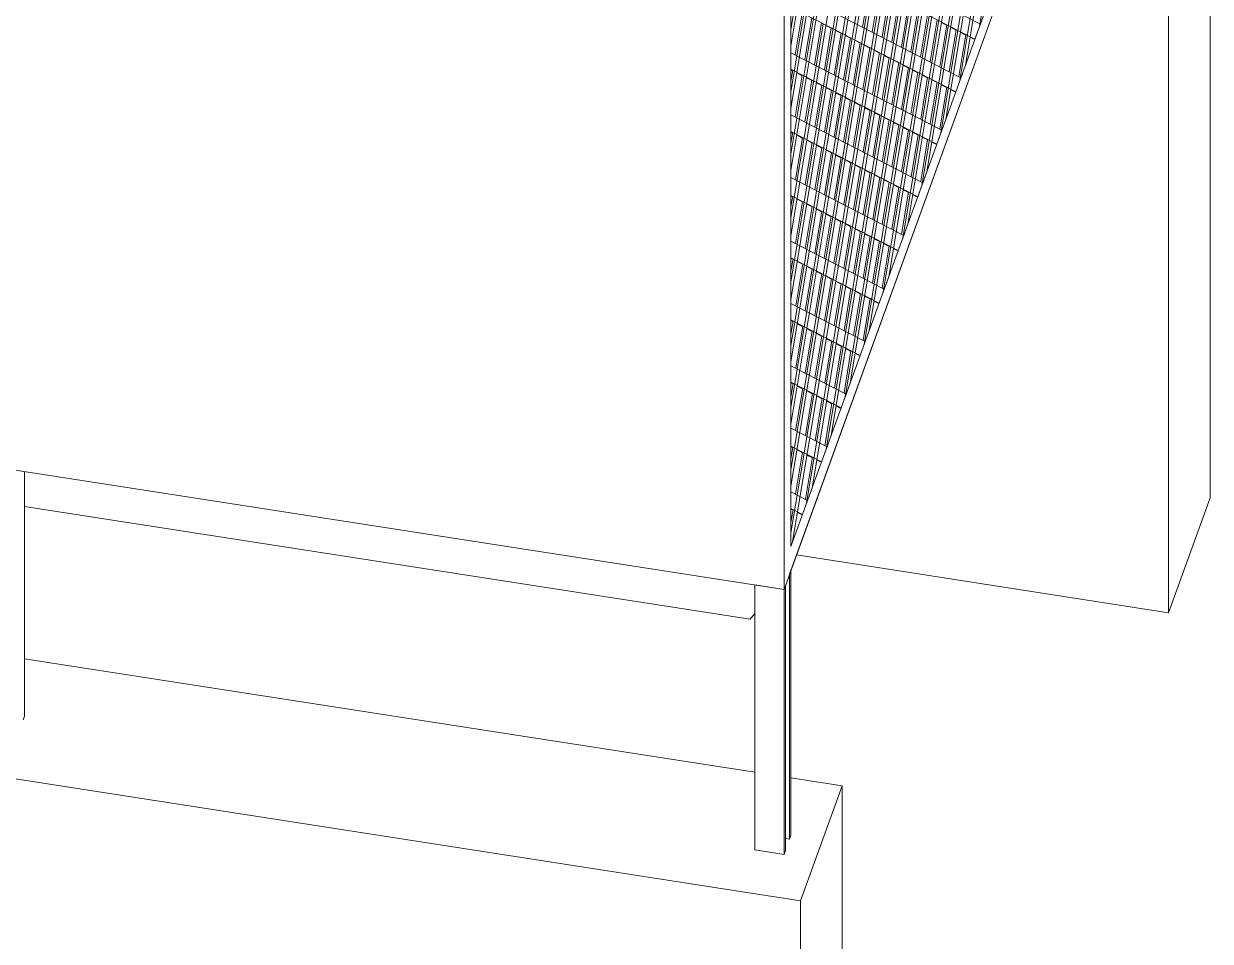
# Model space of a CAD drawing. Header units: metres. Extents: x 63 to 378, y -27 to 78.
# Drawn here: x 195.067 to 197.04, y 70.718 to 72.244 of the extents above; entities that cross this region are included whole.
import ezdxf

# ---------------------------------------------------------------- set-up
doc = ezdxf.new("R2010")
doc.units = ezdxf.units.M
doc.layers.add('A-FLOR', color=7, linetype='Continuous', lineweight=9)
doc.layers.add('M-EQPM', color=7, linetype='Continuous', lineweight=18)

# ---------------------------------------------------------------- blocks, each defined once
blk = doc.blocks.new('C_S_L_Torre - Baltimore CPSC-0817-08L - C_S_L_Torre - Baltimore CPSC-0817-08L-2352271-3D TORRE')
at = {"layer": 'M-EQPM'}
for p, q in [((16.4441, 71.8916), (17.0399, 75.4849)), ((17.04, 75.4087), (16.4441, 71.815)), ((16.4441, 71.9999), (17.0068, 75.3936)), ((17.04, 75.303), (16.4506, 71.7482)), ((16.4441, 71.6817), (17.04, 75.2754)), ((16.4441, 72.2071), (16.9435, 75.2189)), ((17.04, 75.1994), (16.4441, 71.6057)), ((16.9351, 75.1957), (16.4441, 72.2346)), ((17.04, 75.0958), (16.4441, 71.5021)), ((16.4441, 71.4746), (17.04, 75.0682)), ((16.9466, 75.0581), (16.4441, 72.0275)), ((17.04, 74.9904), (16.4441, 71.3967)), ((17.04, 74.8833), (16.4702, 71.4468)), ((16.4792, 71.4719), (17.04, 74.8536)), ((17.04, 74.7776), (16.5025, 71.536)), ((16.5109, 71.5592), (17.04, 74.75)), ((16.5426, 71.6465), (17.04, 74.6465)), ((17.04, 74.5704), (16.5658, 71.7106)), ((16.5742, 71.7338), (17.04, 74.5429)), ((17.04, 74.4663), (16.5976, 71.7984)), ((16.6067, 71.8235), (17.04, 74.4366)), ((17.04, 74.3605), (16.6299, 71.8875)), ((16.6384, 71.9108), (17.04, 74.333)), ((17.04, 74.257), (16.6616, 71.9749)), ((16.4468, 71.3822), (16.919, 74.2304)), ((16.67, 71.9981), (17.04, 74.2294)), ((16.4441, 71.5781), (16.8702, 74.1476)), ((16.7017, 72.0854), (17.0299, 74.0648)), ((17.04, 74.0492), (16.7251, 72.15)), ((16.7342, 72.175), (17.04, 74.0195)), ((16.4441, 72.1035), (16.7419, 73.8993)), ((16.4326, 71.3032), (16.4326, 73.8631)), ((16.4441, 71.3749), (16.4441, 73.8413)), ((16.8498, 73.5268), (16.5341, 71.6233)), ((17.0562, 73.0234), (16.4326, 71.3032)), ((17.04, 73.0187), (16.4441, 71.3749)), ((16.4441, 71.335), (17.0446, 72.9915)), ((16.4441, 71.7853), (16.6299, 72.906)), ((16.8332, 72.906), (16.6932, 72.0622)), ((16.5451, 72.7404), (16.4441, 72.1311)), ((16.7856, 72.4093), (16.7574, 72.2391)), ((16.759, 72.2437), (16.4441, 72.4054)), ((16.4441, 72.3757), (16.7499, 72.2186)), ((16.5632, 72.2385), (16.5748, 72.3086)), ((16.7267, 72.1545), (16.4441, 72.2997)), ((16.5793, 72.2302), (16.591, 72.3003)), ((16.5957, 72.2218), (16.6073, 72.2919)), ((16.4441, 72.2721), (16.7183, 72.1313)), ((16.6119, 72.2135), (16.6235, 72.2836)), ((16.6277, 72.2054), (16.6393, 72.2755)), ((16.4513, 72.1924), (16.4629, 72.2625)), ((16.4671, 72.1843), (16.4787, 72.2544)), ((16.6435, 72.1973), (16.6551, 72.2673)), ((16.6594, 72.1891), (16.671, 72.2591)), ((16.6756, 72.1808), (16.6872, 72.2508)), ((16.7574, 72.2391), (16.7658, 72.2624)), ((16.4975, 72.2438), (16.4441, 71.922)), ((16.4441, 72.2346), (16.4441, 72.2071)), ((16.4832, 72.176), (16.4949, 72.2461)), ((16.4996, 72.1676), (16.5112, 72.2377)), ((16.511, 72.2367), (16.5021, 72.2413)), ((16.5157, 72.1593), (16.5274, 72.2294)), ((16.5272, 72.2284), (16.5183, 72.233)), ((16.6914, 72.1727), (16.703, 72.2427)), ((16.7029, 72.2418), (16.694, 72.2463)), ((16.7072, 72.1645), (16.7188, 72.2346)), ((16.7187, 72.2336), (16.7098, 72.2382)), ((16.7346, 72.2254), (16.7256, 72.2301)), ((16.7499, 72.2186), (16.759, 72.2437)), ((16.5316, 72.1512), (16.5432, 72.2212)), ((16.543, 72.2203), (16.5342, 72.2248)), ((16.5474, 72.1431), (16.559, 72.2131)), ((16.5589, 72.2122), (16.55, 72.2167)), ((16.7231, 72.1563), (16.7348, 72.2264)), ((16.747, 72.2191), (16.7418, 72.2218)), ((16.747, 72.2191), (16.7499, 72.2186)), ((16.4441, 72.1961), (16.4441, 72.1686)), ((16.6951, 72.0672), (16.4441, 72.1961)), ((16.5635, 72.1348), (16.5751, 72.2048)), ((16.575, 72.2039), (16.5658, 72.2086)), ((16.5799, 72.1264), (16.5915, 72.1964)), ((16.5913, 72.1955), (16.5824, 72.2001)), ((16.6064, 72.1877), (16.5986, 72.1917)), ((16.596, 72.1181), (16.6076, 72.1881)), ((16.6119, 72.1099), (16.6235, 72.18)), ((16.6233, 72.179), (16.6144, 72.1836)), ((16.6277, 72.1018), (16.6393, 72.1719)), ((16.6391, 72.1709), (16.6303, 72.1755)), ((16.7251, 72.15), (16.7342, 72.175)), ((16.4441, 72.1686), (16.6866, 72.044)), ((16.4469, 72.1661), (16.4441, 72.1675)), ((16.4441, 72.149), (16.4471, 72.167)), ((16.4513, 72.0888), (16.4629, 72.1589)), ((16.4628, 72.1579), (16.4539, 72.1625)), ((16.4674, 72.0806), (16.479, 72.1506)), ((16.4789, 72.1497), (16.4697, 72.1544)), ((16.6436, 72.0936), (16.6552, 72.1637)), ((16.6551, 72.1627), (16.6461, 72.1673)), ((16.6598, 72.0853), (16.6714, 72.1554)), ((16.6712, 72.1544), (16.6623, 72.159)), ((16.687, 72.1463), (16.6782, 72.1509)), ((16.7183, 72.1313), (16.7267, 72.1545)), ((16.4441, 72.1311), (16.4441, 72.1035)), ((16.4838, 72.0722), (16.4954, 72.1422)), ((16.4952, 72.1413), (16.4863, 72.1459)), ((16.4999, 72.0639), (16.5115, 72.1339)), ((16.5114, 72.133), (16.5025, 72.1375)), ((16.6758, 72.0782), (16.6872, 72.1473)), ((16.6914, 72.0691), (16.703, 72.1391)), ((16.7029, 72.1382), (16.694, 72.1427)), ((16.7154, 72.1317), (16.7098, 72.1346)), ((16.7154, 72.1317), (16.7183, 72.1313)), ((16.5157, 72.0557), (16.5274, 72.1258)), ((16.5272, 72.1248), (16.5183, 72.1294)), ((16.5316, 72.0476), (16.5432, 72.1177)), ((16.543, 72.1167), (16.5342, 72.1213)), ((16.5591, 72.1084), (16.55, 72.1131)), ((16.4326, 71.3032), (11.2759, 72.1048)), ((16.4441, 72.0925), (16.4441, 72.065)), ((16.6634, 71.9799), (16.4441, 72.0925)), ((16.5477, 72.0393), (16.5593, 72.1094)), ((16.564, 72.0309), (16.5757, 72.101)), ((16.5755, 72.1), (16.5665, 72.1046)), ((16.5802, 72.0226), (16.5918, 72.0927)), ((16.5917, 72.0917), (16.5828, 72.0963)), ((16.596, 72.0145), (16.6076, 72.0846)), ((16.6064, 72.0842), (16.5986, 72.0882)), ((16.6119, 72.0064), (16.6235, 72.0764)), ((16.6233, 72.0755), (16.6144, 72.08)), ((16.6392, 72.0673), (16.6303, 72.0719)), ((16.6932, 72.0622), (16.7017, 72.0854)), ((16.4441, 72.065), (16.655, 71.9566)), ((16.4469, 72.0625), (16.4441, 72.0639)), ((16.4441, 72.0454), (16.4471, 72.0635)), ((16.4515, 71.9846), (16.4632, 72.0552)), ((16.463, 72.0542), (16.4539, 72.0589)), ((16.6278, 71.9982), (16.6394, 72.0682)), ((16.6439, 71.9899), (16.6555, 72.0599)), ((16.6554, 72.059), (16.6465, 72.0635)), ((16.6598, 71.9818), (16.6714, 72.0518)), ((16.6712, 72.0509), (16.6623, 72.0554)), ((16.6866, 72.044), (16.6951, 72.0672)), ((16.4678, 71.9762), (16.4796, 72.0468)), ((16.4794, 72.0458), (16.4704, 72.0504)), ((16.484, 71.9679), (16.4957, 72.0385)), ((16.4955, 72.0375), (16.4867, 72.0421)), ((16.5114, 72.0294), (16.5025, 72.0339)), ((16.6837, 72.0444), (16.6782, 72.0473)), ((16.6837, 72.0444), (16.6866, 72.044)), ((16.4441, 72.0275), (16.4441, 71.9999)), ((16.4998, 71.9598), (16.5115, 72.0303)), ((16.5157, 71.9516), (16.5274, 72.0222)), ((16.5272, 72.0213), (16.5183, 72.0258)), ((16.5318, 71.9434), (16.5435, 72.0139)), ((16.5433, 72.013), (16.5342, 72.0177)), ((16.5481, 71.935), (16.5598, 72.0055)), ((16.5597, 72.0046), (16.5507, 72.0092)), ((16.5643, 71.9267), (16.576, 71.9972)), ((16.5758, 71.9963), (16.567, 72.0008)), ((16.5917, 71.9881), (16.5828, 71.9927)), ((16.6616, 71.9749), (16.67, 71.9981)), ((16.4441, 71.9884), (16.4441, 71.9587)), ((16.6316, 71.8921), (16.4441, 71.9884)), ((16.5801, 71.9185), (16.5918, 71.9891)), ((16.5959, 71.9104), (16.6076, 71.981)), ((16.6064, 71.9806), (16.5986, 71.9846)), ((16.6119, 71.9022), (16.6236, 71.9728)), ((16.6234, 71.9718), (16.6144, 71.9764)), ((16.655, 71.9566), (16.6634, 71.9799)), ((16.4441, 71.9587), (16.6225, 71.867)), ((16.4468, 71.9562), (16.4441, 71.9576)), ((16.4441, 71.94), (16.447, 71.9572)), ((16.4631, 71.9478), (16.4542, 71.9524)), ((16.628, 71.8939), (16.6397, 71.9645)), ((16.6396, 71.9635), (16.6307, 71.9681)), ((16.6521, 71.9571), (16.6465, 71.96)), ((16.6521, 71.9571), (16.655, 71.9566)), ((16.4517, 71.8787), (16.4633, 71.9488)), ((16.4678, 71.8704), (16.4795, 71.9405)), ((16.4793, 71.9395), (16.4704, 71.9441)), ((16.4951, 71.9314), (16.4863, 71.936)), ((16.4441, 71.922), (16.4441, 71.8916)), ((16.4837, 71.8623), (16.4953, 71.9324)), ((16.4995, 71.8542), (16.5111, 71.9242)), ((16.511, 71.9233), (16.5021, 71.9278)), ((16.5156, 71.8459), (16.5272, 71.916)), ((16.5271, 71.915), (16.5179, 71.9197)), ((16.532, 71.8375), (16.5436, 71.9076)), ((16.5434, 71.9066), (16.5345, 71.9112)), ((16.5481, 71.8292), (16.5597, 71.8993)), ((16.5596, 71.8983), (16.5507, 71.9029)), ((16.5754, 71.8902), (16.5665, 71.8947)), ((16.6299, 71.8875), (16.6384, 71.9108)), ((16.4441, 71.8826), (16.4441, 71.8551)), ((16.5993, 71.8029), (16.4441, 71.8826)), ((16.564, 71.8211), (16.5756, 71.8911)), ((16.5798, 71.8129), (16.5914, 71.883)), ((16.5912, 71.882), (16.5824, 71.8866)), ((16.5957, 71.8048), (16.6073, 71.8748)), ((16.6064, 71.8743), (16.598, 71.8786)), ((16.6225, 71.867), (16.6316, 71.8921)), ((16.4441, 71.8551), (16.5908, 71.7797)), ((16.4473, 71.8524), (16.4441, 71.854)), ((16.6196, 71.8675), (16.6144, 71.8701)), ((16.6196, 71.8675), (16.6225, 71.867)), ((16.4441, 71.833), (16.4475, 71.8534)), ((16.452, 71.775), (16.4636, 71.8451)), ((16.4635, 71.8441), (16.4546, 71.8487)), ((16.4678, 71.7669), (16.4795, 71.8369)), ((16.4793, 71.836), (16.4704, 71.8405)), ((16.4441, 71.815), (16.4441, 71.7853)), ((16.4837, 71.7587), (16.4953, 71.8288)), ((16.4951, 71.8278), (16.4863, 71.8324)), ((16.4998, 71.7505), (16.5114, 71.8205)), ((16.5112, 71.8196), (16.5021, 71.8243)), ((16.5276, 71.8112), (16.5186, 71.8158)), ((16.5976, 71.7984), (16.6067, 71.8235)), ((16.5161, 71.7421), (16.5278, 71.8121)), ((16.5323, 71.7338), (16.5439, 71.8038)), ((16.5438, 71.8029), (16.5349, 71.8074)), ((16.5481, 71.7256), (16.5597, 71.7957)), ((16.5596, 71.7947), (16.5507, 71.7993)), ((16.5908, 71.7797), (16.5993, 71.8029)), ((16.4441, 71.7791), (16.4441, 71.7515)), ((16.5676, 71.7156), (16.4441, 71.7791)), ((16.564, 71.7175), (16.5756, 71.7876)), ((16.5754, 71.7866), (16.5663, 71.7913)), ((16.5879, 71.7802), (16.5823, 71.7831)), ((16.5879, 71.7802), (16.5908, 71.7797)), ((16.4441, 71.7515), (16.5592, 71.6924)), ((16.4477, 71.7486), (16.4441, 71.7505)), ((16.4441, 71.7272), (16.4478, 71.7496)), ((16.4504, 71.7471), (16.4441, 71.7093)), ((16.452, 71.6714), (16.4636, 71.7415)), ((16.4635, 71.7405), (16.4546, 71.7451)), ((16.4793, 71.7324), (16.4704, 71.7369)), ((16.4678, 71.6633), (16.4795, 71.7333)), ((16.484, 71.655), (16.4956, 71.7251)), ((16.4954, 71.7241), (16.4863, 71.7288)), ((16.5003, 71.6466), (16.5119, 71.7167)), ((16.5118, 71.7157), (16.5028, 71.7203)), ((16.5592, 71.6924), (16.5676, 71.7156)), ((16.5658, 71.7106), (16.5742, 71.7338)), ((16.4441, 71.7093), (16.4441, 71.6817)), ((16.5165, 71.6383), (16.5281, 71.7084)), ((16.5279, 71.7074), (16.5191, 71.712)), ((16.5323, 71.6302), (16.5439, 71.7002)), ((16.5438, 71.6993), (16.5349, 71.7038)), ((16.5563, 71.6928), (16.5506, 71.6957)), ((16.5563, 71.6928), (16.5592, 71.6924)), ((16.4441, 71.6755), (16.4441, 71.6479)), ((16.5359, 71.6283), (16.4441, 71.6755)), ((16.4441, 71.6479), (16.5275, 71.6051)), ((16.4477, 71.6451), (16.4441, 71.6469)), ((16.4441, 71.6237), (16.4478, 71.646)), ((16.4519, 71.5673), (16.4636, 71.6379)), ((16.4635, 71.6369), (16.4546, 71.6415)), ((16.5341, 71.6233), (16.5426, 71.6465)), ((16.468, 71.559), (16.4797, 71.6296)), ((16.4796, 71.6287), (16.4704, 71.6334)), ((16.4844, 71.5506), (16.4961, 71.6212)), ((16.4959, 71.6203), (16.487, 71.6249)), ((16.5275, 71.6051), (16.5359, 71.6283)), ((16.4441, 71.6057), (16.4441, 71.5781)), ((16.5006, 71.5423), (16.5123, 71.6129)), ((16.5121, 71.612), (16.503, 71.6166)), ((16.5246, 71.6055), (16.5191, 71.6084)), ((16.5246, 71.6055), (16.5275, 71.6051)), ((16.4441, 71.5713), (16.4441, 71.5416)), ((16.5041, 71.5405), (16.4441, 71.5713)), ((16.5025, 71.536), (16.5109, 71.5592)), ((16.4441, 71.5416), (16.495, 71.5154)), ((16.4472, 71.539), (16.4441, 71.5406)), ((16.4441, 71.5201), (16.4474, 71.5399)), ((16.495, 71.5154), (16.5041, 71.5405)), ((16.4519, 71.4616), (16.4635, 71.5316)), ((16.4633, 71.5307), (16.4542, 71.5354)), ((16.4682, 71.4532), (16.4799, 71.5232)), ((16.4797, 71.5223), (16.4707, 71.5269)), ((16.4921, 71.5159), (16.4869, 71.5186)), ((15.1695, 71.0926), (15.1695, 71.4995)), ((16.4441, 71.5021), (16.4441, 71.4746)), ((16.4921, 71.5159), (16.495, 71.5154)), ((16.4441, 71.4656), (16.4441, 71.438)), ((16.4718, 71.4514), (16.4441, 71.4656)), ((16.4702, 71.4468), (16.4792, 71.4719)), ((15.1695, 71.4415), (16.376, 71.254)), ((16.4634, 71.4281), (16.4718, 71.4514)), ((16.4441, 71.438), (16.4634, 71.4281)), ((16.4475, 71.4352), (16.4441, 71.437)), ((16.4441, 71.4146), (16.4477, 71.4362)), ((16.4605, 71.4286), (16.4549, 71.4314)), ((16.4605, 71.4286), (16.4634, 71.4281)), ((16.4441, 71.3967), (16.4441, 71.3749)), ((16.4441, 71.3749), (16.4468, 71.3822)), ((16.4418, 71.3286), (16.4441, 71.335)), ((16.4418, 70.8881), (16.4418, 71.3286)), ((16.4441, 70.8945), (16.4441, 71.335)), ((16.3839, 71.3107), (16.4326, 71.3032)), ((16.3839, 71.3107), (16.3839, 70.8702)), ((16.4326, 71.3032), (16.4349, 71.3095)), ((16.4326, 70.8626), (16.4326, 71.3032)), ((16.4349, 70.869), (16.4349, 71.3095)), ((16.376, 71.254), (16.3839, 71.2634)), ((15.1695, 71.0926), (15.1672, 71.0862)), ((16.4418, 70.8881), (16.4349, 70.8892)), ((16.4441, 70.8945), (16.4418, 70.8881)), ((16.4326, 70.8626), (16.3839, 70.8702)), ((16.4349, 70.869), (16.4326, 70.8626))]:
    blk.add_line(p, q, dxfattribs=at)

msp = doc.modelspace()

# ---------------------------------------------------------------- linework, layer by layer
at = {"layer": 'A-FLOR'}
for p, q in [((197.0396, 72.665), (197.0396, 71.4557)), ((196.9703, 72.4738), (196.9703, 71.2646)), ((191.1043, 71.6022), (196.3582, 70.7855)), ((197.0396, 71.4557), (196.9703, 71.2646)), ((196.9703, 71.2646), (196.3517, 71.3607)), ((196.2822, 70.9992), (195.0678, 71.1879)), ((196.4275, 70.9766), (196.3424, 70.9898)), ((196.3582, 70.7855), (196.4275, 70.9766)), ((196.4275, 70.9766), (196.4275, 69.7673)), ((196.3582, 70.7855), (196.3582, 69.5762))]:
    msp.add_line(p, q, dxfattribs=at)

# ---------------------------------------------------------------- block references
at = {"layer": 'M-EQPM'}
msp.add_blockref('C_S_L_Torre - Baltimore CPSC-0817-08L - C_S_L_Torre - Baltimore CPSC-0817-08L-2352271-3D TORRE', (179.8983, 0), dxfattribs=at)

doc.saveas('drawing.dxf')
